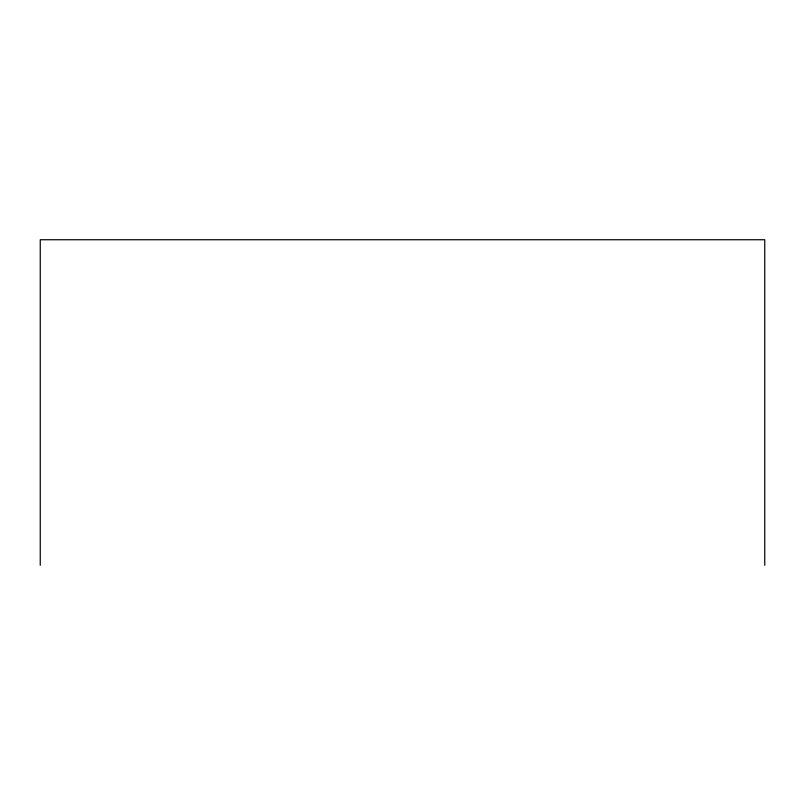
<?xml version="1.0" encoding="UTF-8"?>
<svg xmlns="http://www.w3.org/2000/svg" width="805" height="805" viewBox="0 0 805 805"><rect width="100%" height="100%" fill="white"/><g stroke="black" fill="none" stroke-linecap="round" stroke-linejoin="round"><path stroke-width="1.21" d="M764.75 565.261L764.75 239.739L40.25 239.739L40.25 565.261"/></g></svg>
